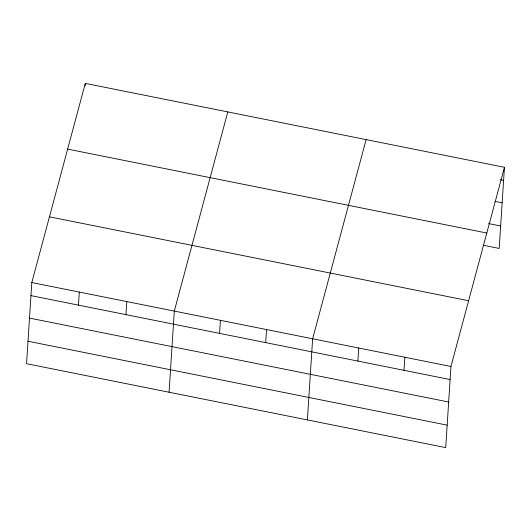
<?xml version="1.0" encoding="UTF-8"?>
<svg xmlns="http://www.w3.org/2000/svg" width="531" height="531" viewBox="0 0 531 531"><rect width="100%" height="100%" fill="white"/><g stroke="black" fill="none" stroke-linecap="round" stroke-linejoin="round"><path stroke-width="0.8" d="M31.8 282.558L26.55 363.702L445.715 447.62L450.958 366.483L504.45 167.298L85.285 83.38L31.8 282.558L450.958 366.483M85.126 85.83L85.232 84.197M78.455 305.139L79.305 292.07M125.96 314.651L126.809 301.581M169.064 392.23L174.314 311.093L227.799 111.915M219.575 333.395L220.418 320.326M265.686 342.628L266.529 329.559M307.389 419.928L312.64 338.785L366.125 139.607M357.901 361.087L358.744 348.017M404.005 370.319L404.854 357.25M504.45 167.298L499.2 248.442L483.024 245.203M500.368 179.724L503.607 180.374M494.872 201.375L502.153 202.835M488.52 223.551L500.653 225.98M67.636 149.111L486.801 233.029M49.449 216.827L468.614 300.752M30.951 295.628L450.115 379.552M29.497 318.096L448.662 402.013M28.004 341.234L447.168 425.158"/></g></svg>
